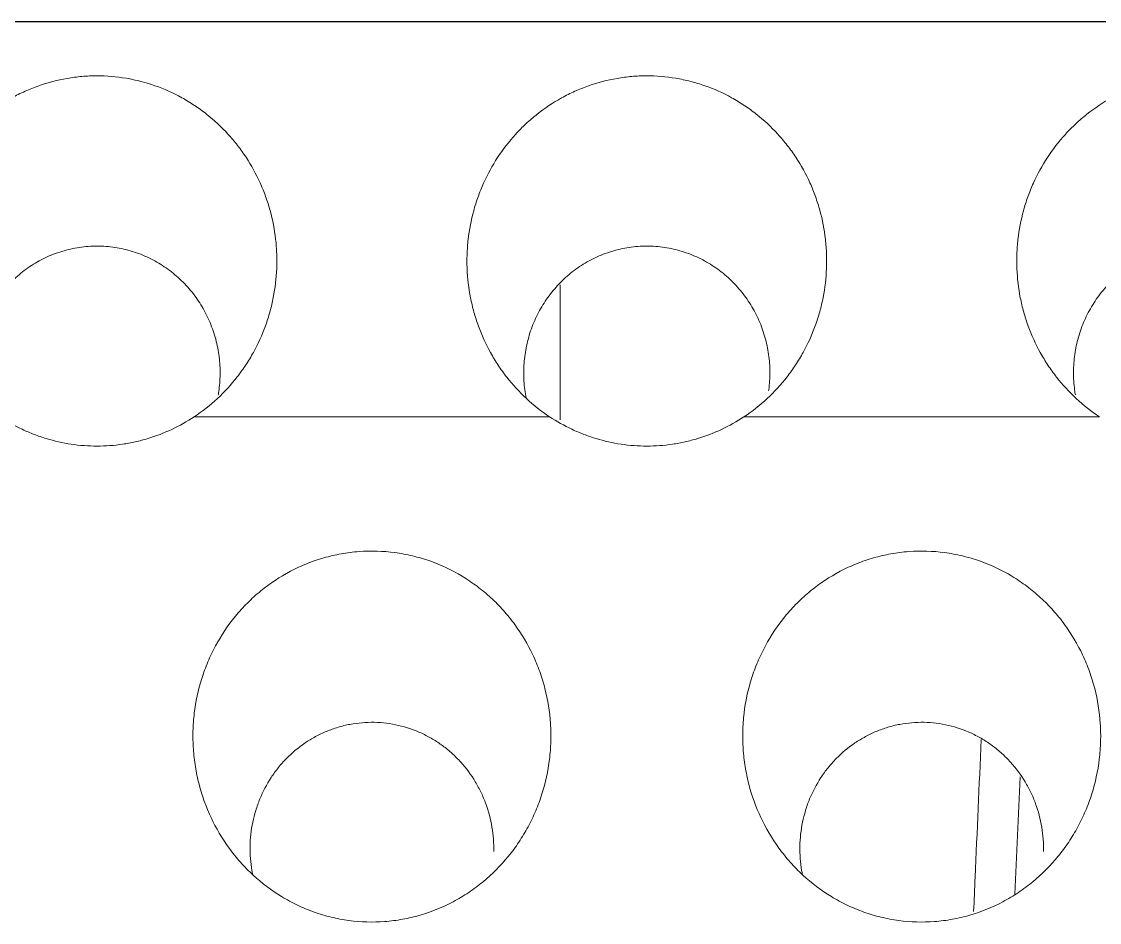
# Model space of a CAD drawing. Header units: inches. Extents: x 3778 to 56227, y -16914 to 35091.
# Drawn here: x 42419.23 to 42425.09, y -12663.85 to -12658.95 of the extents above; entities that cross this region are included whole.
import ezdxf

# ---------------------------------------------------------------- set-up
doc = ezdxf.new("R2010")
doc.units = ezdxf.units.IN
doc.header["$LTSCALE"] = 100
doc.header["$MEASUREMENT"] = 0
doc.linetypes.add('DH-HID2', pattern=[1.2, 0.8, -0.4])
doc.layers.add('2-con', color=2, linetype='Continuous')
doc.layers.add('FU-FURM', color=251, linetype='DH-HID2')
doc.layers.add('mark-B', color=2, linetype='Continuous', lineweight=20)

# ---------------------------------------------------------------- blocks, each defined once
blk = doc.blocks.new('cjscjdeh')
at = {"layer": 'FU-FURM', "color": 8}
blk.add_line((149349.5168, 68184.8848), (151549.5168, 68184.8848), dxfattribs=at)
blk = doc.blocks.new('무풍1WAY 대형')
at = {"layer": 'mark-B'}
blk.add_line((261.8931, -418.5682), (261.8931, -417.8356), dxfattribs=at)
for points, knots in [([(260.7048, -415.5064), (260.7433, -415.5593), (260.7759, -415.6149), (260.8304, -415.731), (260.8523, -415.7915), (260.8726, -415.8703), (260.8763, -415.8862), (260.8829, -415.9179), (260.8917, -415.9656), (260.9008, -416.0455), (260.9022, -416.1099), (260.9009, -416.1583), (260.9002, -416.1745), (260.8978, -416.2069), (260.8963, -416.2231), (260.8867, -416.3036), (260.8731, -416.3665), (260.8442, -416.4585), (260.8331, -416.4888), (260.8141, -416.5336), (260.8074, -416.5485), (260.7934, -416.5778), (260.786, -416.5923), (260.7476, -416.6634), (260.7118, -416.7168), (260.6503, -416.7917), (260.6285, -416.8158), (260.5823, -416.862), (260.5582, -416.8838), (260.4831, -416.9452), (260.4294, -416.9809), (260.343, -417.0265), (260.3131, -417.0404), (260.2526, -417.0647), (260.1913, -417.0858), (260.1282, -417.1005), (260.0803, -417.1092), (260.0642, -417.1116), (260.0317, -417.1158), (260.0153, -417.1174), (259.9336, -417.1235), (259.8687, -417.1215), (259.7722, -417.1087), (259.7402, -417.1027), (259.6923, -417.0912), (259.6765, -417.0869), (259.6452, -417.0777), (259.6297, -417.0727), (259.5531, -417.0457), (259.4945, -417.018), (259.4246, -416.9759), (259.4108, -416.9671), (259.3837, -416.9488), (259.3439, -416.9205), (259.2817, -416.8688), (259.2363, -416.8228), (259.2039, -416.7865), (259.1933, -416.7742), (259.1728, -416.7488), (259.1628, -416.7359), (259.1149, -416.6703), (259.082, -416.6148), (259.0408, -416.5273), (259.0284, -416.4973), (259.0064, -416.436), (258.9969, -416.405), (258.9729, -416.3113), (258.9628, -416.2478), (258.9566, -416.1509), (258.956, -416.1182), (258.9578, -416.0535), (258.9602, -416.0213), (258.9719, -415.9256), (258.9855, -415.8626), (259.01, -415.7851), (259.0153, -415.7696), (259.0265, -415.7391), (259.0444, -415.694), (259.0793, -415.6214), (259.1125, -415.5661), (259.1394, -415.5258), (259.1488, -415.5125), (259.1681, -415.4864), (259.1782, -415.4734), (259.2299, -415.4103), (259.2755, -415.3645), (259.3502, -415.3029), (259.3762, -415.2835), (259.4168, -415.2563), (259.4306, -415.2475), (259.4588, -415.2307), (259.473, -415.2227), (259.5448, -415.1845), (259.6048, -415.1601), (259.6827, -415.1374), (259.6985, -415.1332), (259.7303, -415.1257), (259.7464, -415.1224), (259.7948, -415.1136), (259.8271, -415.1095), (259.9242, -415.1022), (259.9891, -415.1041), (260.0704, -415.1151), (260.0866, -415.1177), (260.1187, -415.1238), (260.1665, -415.1341), (260.2441, -415.1574), (260.3042, -415.1823), (260.3484, -415.2034), (260.3631, -415.2108), (260.3919, -415.2264), (260.406, -415.2346), (260.4755, -415.2769), (260.5271, -415.3159), (260.5988, -415.3822), (260.6217, -415.4056), (260.6651, -415.4545), (260.6856, -415.4799), (260.7048, -415.5064)], [0, 0, 0, 0, 0.03125, 0.03125, 0.0625, 0.0625, 0.070312, 0.070312, 0.078125, 0.09375, 0.109375, 0.109375, 0.117187, 0.117187, 0.125, 0.125, 0.15625, 0.15625, 0.171875, 0.171875, 0.179687, 0.179687, 0.1875, 0.1875, 0.21875, 0.21875, 0.234375, 0.234375, 0.25, 0.25, 0.28125, 0.28125, 0.296875, 0.296875, 0.3125, 0.328125, 0.328125, 0.335937, 0.335937, 0.34375, 0.34375, 0.375, 0.375, 0.390625, 0.390625, 0.398437, 0.398437, 0.40625, 0.40625, 0.4375, 0.4375, 0.445312, 0.445312, 0.453125, 0.46875, 0.484375, 0.484375, 0.492187, 0.492187, 0.5, 0.5, 0.53125, 0.53125, 0.546875, 0.546875, 0.5625, 0.5625, 0.59375, 0.59375, 0.609375, 0.609375, 0.625, 0.625, 0.65625, 0.65625, 0.664062, 0.664062, 0.671875, 0.6875, 0.703125, 0.703125, 0.710937, 0.710937, 0.71875, 0.71875, 0.75, 0.75, 0.765625, 0.765625, 0.773437, 0.773437, 0.78125, 0.78125, 0.8125, 0.8125, 0.820312, 0.820312, 0.828125, 0.828125, 0.84375, 0.84375, 0.875, 0.875, 0.882812, 0.882812, 0.890625, 0.90625, 0.921875, 0.921875, 0.929687, 0.929687, 0.9375, 0.9375, 0.96875, 0.96875, 0.984375, 0.984375, 1, 1, 1, 1]), ([(263.6924, -415.5064), (263.7308, -415.5593), (263.7635, -415.6149), (263.818, -415.731), (263.8398, -415.7915), (263.8602, -415.8703), (263.8639, -415.8862), (263.8705, -415.9179), (263.8793, -415.9656), (263.8884, -416.0455), (263.8897, -416.1099), (263.8885, -416.1583), (263.8877, -416.1745), (263.8854, -416.2069), (263.8838, -416.2231), (263.8742, -416.3036), (263.8607, -416.3665), (263.8317, -416.4585), (263.8206, -416.4888), (263.8017, -416.5336), (263.795, -416.5485), (263.7809, -416.5778), (263.7736, -416.5923), (263.7352, -416.6634), (263.6993, -416.7168), (263.6379, -416.7917), (263.6161, -416.8158), (263.5698, -416.862), (263.5457, -416.8838), (263.4707, -416.9452), (263.4169, -416.9809), (263.3305, -417.0265), (263.3006, -417.0404), (263.2402, -417.0647), (263.1789, -417.0858), (263.1158, -417.1005), (263.0678, -417.1092), (263.0517, -417.1116), (263.0193, -417.1158), (263.0029, -417.1174), (262.9211, -417.1235), (262.8563, -417.1215), (262.7598, -417.1087), (262.7277, -417.1027), (262.6799, -417.0912), (262.664, -417.0869), (262.6327, -417.0777), (262.6172, -417.0727), (262.5406, -417.0457), (262.4821, -417.018), (262.4122, -416.9759), (262.3984, -416.9671), (262.3712, -416.9488), (262.3314, -416.9205), (262.2693, -416.8688), (262.2238, -416.8228), (262.1914, -416.7865), (262.1809, -416.7742), (262.1603, -416.7488), (262.1504, -416.7359), (262.1024, -416.6703), (262.0696, -416.6148), (262.0284, -416.5273), (262.016, -416.4973), (261.9939, -416.436), (261.9845, -416.405), (261.9605, -416.3113), (261.9504, -416.2478), (261.9441, -416.1509), (261.9435, -416.1182), (261.9454, -416.0535), (261.9478, -416.0213), (261.9594, -415.9256), (261.973, -415.8626), (261.9975, -415.7851), (262.0028, -415.7696), (262.0141, -415.7391), (262.032, -415.694), (262.0668, -415.6214), (262.1, -415.5661), (262.127, -415.5258), (262.1363, -415.5125), (262.1557, -415.4864), (262.1657, -415.4734), (262.2174, -415.4103), (262.263, -415.3645), (262.3377, -415.3029), (262.3637, -415.2835), (262.4043, -415.2563), (262.4182, -415.2475), (262.4463, -415.2307), (262.4605, -415.2227), (262.5324, -415.1845), (262.5923, -415.1601), (262.6703, -415.1374), (262.686, -415.1332), (262.7178, -415.1257), (262.7339, -415.1224), (262.7824, -415.1136), (262.8147, -415.1095), (262.9117, -415.1022), (262.9766, -415.1041), (263.0579, -415.1151), (263.0742, -415.1177), (263.1063, -415.1238), (263.154, -415.1341), (263.2317, -415.1574), (263.2917, -415.1823), (263.336, -415.2034), (263.3507, -415.2108), (263.3794, -415.2264), (263.3936, -415.2346), (263.463, -415.2769), (263.5147, -415.3159), (263.5863, -415.3822), (263.6093, -415.4056), (263.6527, -415.4545), (263.6731, -415.4799), (263.6924, -415.5064)], [0, 0, 0, 0, 0.03125, 0.03125, 0.0625, 0.0625, 0.070312, 0.070312, 0.078125, 0.09375, 0.109375, 0.109375, 0.117187, 0.117187, 0.125, 0.125, 0.15625, 0.15625, 0.171875, 0.171875, 0.179687, 0.179687, 0.1875, 0.1875, 0.21875, 0.21875, 0.234375, 0.234375, 0.25, 0.25, 0.28125, 0.28125, 0.296875, 0.296875, 0.3125, 0.328125, 0.328125, 0.335937, 0.335937, 0.34375, 0.34375, 0.375, 0.375, 0.390625, 0.390625, 0.398437, 0.398437, 0.40625, 0.40625, 0.4375, 0.4375, 0.445312, 0.445312, 0.453125, 0.46875, 0.484375, 0.484375, 0.492187, 0.492187, 0.5, 0.5, 0.53125, 0.53125, 0.546875, 0.546875, 0.5625, 0.5625, 0.59375, 0.59375, 0.609375, 0.609375, 0.625, 0.625, 0.65625, 0.65625, 0.664062, 0.664062, 0.671875, 0.6875, 0.703125, 0.703125, 0.710937, 0.710937, 0.71875, 0.71875, 0.75, 0.75, 0.765625, 0.765625, 0.773437, 0.773437, 0.78125, 0.78125, 0.8125, 0.8125, 0.820312, 0.820312, 0.828125, 0.828125, 0.84375, 0.84375, 0.875, 0.875, 0.882812, 0.882812, 0.890625, 0.90625, 0.921875, 0.921875, 0.929687, 0.929687, 0.9375, 0.9375, 0.96875, 0.96875, 0.984375, 0.984375, 1, 1, 1, 1]), ([(259.6469, -415.1615), (259.6442, -415.2236), (259.6414, -415.2857), (259.6277, -415.5973), (259.6167, -415.8468), (259.6057, -416.0963)], [0, 0, 0, 0, 0.199256, 0.199256, 1, 1, 1, 1]), ([(260.5772, -415.362), (260.5787, -415.3694), (260.5801, -415.3768), (260.585, -415.4059), (260.5876, -415.4278), (260.5909, -415.4718), (260.5915, -415.4941), (260.5903, -415.5603), (260.5855, -415.6039), (260.5722, -415.6684), (260.5668, -415.6898), (260.5571, -415.7216), (260.5536, -415.7321), (260.5461, -415.753), (260.5422, -415.7633), (260.5212, -415.8141), (260.5008, -415.853), (260.4706, -415.899), (260.4644, -415.9081), (260.4513, -415.9261), (260.4446, -415.9349), (260.4237, -415.9609), (260.409, -415.9774), (260.3628, -416.0246), (260.3291, -416.0529), (260.2832, -416.0841), (260.2738, -416.0901), (260.2547, -416.1017), (260.2258, -416.1183), (260.176, -416.1421), (260.1344, -416.1569), (260.1026, -416.1665), (260.0919, -416.1694), (260.0702, -416.1747), (260.0592, -416.177), (260.0044, -416.1874), (259.9603, -416.1911), (259.894, -416.1897), (259.8718, -416.1881), (259.8274, -416.1826), (259.8054, -416.1786), (259.7407, -416.1636), (259.6989, -416.1492), (259.6484, -416.1257), (259.6383, -416.1208), (259.6186, -416.1104), (259.5896, -416.0941), (259.5436, -416.0635), (259.5095, -416.0355), (259.4767, -416.0057), (259.4608, -415.9898), (259.4163, -415.9405), (259.3901, -415.9051), (259.3617, -415.8579), (259.3562, -415.8483), (259.3457, -415.8288), (259.3407, -415.8189), (259.3263, -415.7888), (259.3178, -415.7685), (259.2951, -415.7065), (259.2839, -415.6641), (259.273, -415.5986), (259.2703, -415.5765), (259.2672, -415.5323), (259.2666, -415.5101), (259.2671, -415.4879)], [0, 0, 0, 0, 0.010045, 0.010045, 0.039161, 0.039161, 0.068278, 0.068278, 0.12651, 0.12651, 0.155627, 0.155627, 0.170185, 0.170185, 0.184743, 0.184743, 0.242976, 0.242976, 0.257534, 0.257534, 0.272092, 0.272092, 0.301208, 0.301208, 0.359441, 0.359441, 0.373999, 0.373999, 0.388557, 0.417674, 0.44679, 0.44679, 0.461348, 0.461348, 0.475906, 0.475906, 0.534139, 0.534139, 0.563255, 0.563255, 0.592372, 0.592372, 0.650604, 0.650604, 0.665162, 0.665162, 0.67972, 0.708837, 0.737953, 0.737953, 0.767069, 0.767069, 0.825302, 0.825302, 0.83986, 0.83986, 0.854418, 0.854418, 0.883535, 0.883535, 0.941767, 0.941767, 0.970884, 0.970884, 1, 1, 1, 1]), ([(263.5647, -415.362), (263.5662, -415.3694), (263.5676, -415.3768), (263.5725, -415.4059), (263.5752, -415.4278), (263.5785, -415.4718), (263.5791, -415.4941), (263.5779, -415.5603), (263.573, -415.6039), (263.5598, -415.6684), (263.5543, -415.6898), (263.5446, -415.7216), (263.5411, -415.7321), (263.5337, -415.753), (263.5297, -415.7633), (263.5088, -415.8141), (263.4884, -415.853), (263.4582, -415.899), (263.4519, -415.9081), (263.4389, -415.9261), (263.4321, -415.9349), (263.4112, -415.9609), (263.3965, -415.9774), (263.3504, -416.0246), (263.3167, -416.0529), (263.2707, -416.0841), (263.2613, -416.0901), (263.2423, -416.1017), (263.2133, -416.1183), (263.1635, -416.1421), (263.122, -416.1569), (263.0901, -416.1665), (263.0794, -416.1694), (263.0578, -416.1747), (263.0468, -416.177), (262.9919, -416.1874), (262.9479, -416.1911), (262.8815, -416.1897), (262.8593, -416.1881), (262.8149, -416.1826), (262.793, -416.1786), (262.7283, -416.1636), (262.6865, -416.1492), (262.6359, -416.1257), (262.6259, -416.1208), (262.6062, -416.1104), (262.5771, -416.0941), (262.5312, -416.0635), (262.497, -416.0355), (262.4642, -416.0057), (262.4484, -415.9898), (262.4038, -415.9405), (262.3776, -415.9051), (262.3492, -415.8579), (262.3438, -415.8483), (262.3333, -415.8288), (262.3282, -415.8189), (262.3139, -415.7888), (262.3053, -415.7685), (262.2826, -415.7065), (262.2714, -415.6641), (262.2605, -415.5986), (262.2579, -415.5765), (262.2547, -415.5323), (262.2541, -415.5101), (262.2546, -415.4879)], [0, 0, 0, 0, 0.010045, 0.010045, 0.039161, 0.039161, 0.068278, 0.068278, 0.12651, 0.12651, 0.155627, 0.155627, 0.170185, 0.170185, 0.184743, 0.184743, 0.242976, 0.242976, 0.257534, 0.257534, 0.272092, 0.272092, 0.301208, 0.301208, 0.359441, 0.359441, 0.373999, 0.373999, 0.388557, 0.417674, 0.44679, 0.44679, 0.461348, 0.461348, 0.475906, 0.475906, 0.534139, 0.534139, 0.563255, 0.563255, 0.592372, 0.592372, 0.650604, 0.650604, 0.665162, 0.665162, 0.67972, 0.708837, 0.737953, 0.737953, 0.767069, 0.767069, 0.825302, 0.825302, 0.83986, 0.83986, 0.854418, 0.854418, 0.883535, 0.883535, 0.941767, 0.941767, 0.970884, 0.970884, 1, 1, 1, 1]), ([(261.9509, -417.8514), (261.9122, -417.8259), (261.8718, -417.8031), (261.8082, -417.7731), (261.7865, -417.7639), (261.7429, -417.7471), (261.7209, -417.7395), (261.6542, -417.7194), (261.6089, -417.7092), (261.5397, -417.6989), (261.5164, -417.6963), (261.4694, -417.6928), (261.446, -417.6919), (261.376, -417.6919), (261.3296, -417.6954), (261.2606, -417.7056), (261.2377, -417.7099), (261.192, -417.7201), (261.1692, -417.7261), (261.1019, -417.7465), (261.0151, -417.78), (260.934, -417.8255), (260.8948, -417.8514)], [0, 0, 0, 0, 0.125, 0.125, 0.1875, 0.1875, 0.25, 0.25, 0.375, 0.375, 0.4375, 0.4375, 0.5, 0.5, 0.625, 0.625, 0.6875, 0.6875, 0.75, 0.75, 0.875, 1, 1, 1, 1]), ([(264.9384, -417.8514), (264.8998, -417.8259), (264.8593, -417.8031), (264.7957, -417.7731), (264.7741, -417.7639), (264.7304, -417.7471), (264.7084, -417.7395), (264.6417, -417.7194), (264.5964, -417.7092), (264.5272, -417.6989), (264.504, -417.6963), (264.457, -417.6928), (264.4335, -417.6919), (264.3635, -417.6919), (264.3172, -417.6954), (264.2482, -417.7056), (264.2252, -417.7099), (264.1796, -417.7201), (264.1567, -417.7261), (264.0894, -417.7465), (264.0027, -417.78), (263.9215, -417.8255), (263.8824, -417.8514)], [0, 0, 0, 0, 0.125, 0.125, 0.1875, 0.1875, 0.25, 0.25, 0.375, 0.375, 0.4375, 0.4375, 0.5, 0.5, 0.625, 0.625, 0.6875, 0.6875, 0.75, 0.75, 0.875, 1, 1, 1, 1]), ([(258.9633, -417.8514), (259.0083, -417.8812), (259.0501, -417.9141), (259.1276, -417.986), (259.1634, -418.0249), (259.2125, -418.0877), (259.2282, -418.1094), (259.2578, -418.1541), (259.2716, -418.177), (259.3102, -418.2467), (259.3321, -418.2949), (259.3594, -418.3697), (259.3675, -418.3951), (259.3819, -418.4466), (259.3881, -418.4726), (259.4034, -418.5508), (259.4096, -418.6032), (259.4129, -418.6825), (259.4129, -418.709), (259.411, -418.7623), (259.409, -418.789), (259.4, -418.8683), (259.39, -418.9202), (259.3691, -418.9967), (259.3612, -419.0219), (259.3478, -419.0594), (259.343, -419.0719), (259.333, -419.0966), (259.3278, -419.109), (259.3004, -419.17), (259.2749, -419.2166), (259.2169, -419.3051), (259.1845, -419.3472), (259.1394, -419.3967), (259.1301, -419.4065), (259.1112, -419.4256), (259.0824, -419.4536), (259.0522, -419.4796), (258.9897, -419.5291), (258.9455, -419.5587), (258.8751, -419.5977), (258.8509, -419.6098), (258.8019, -419.6319), (258.777, -419.6418), (258.7016, -419.6684), (258.65, -419.6819), (258.5838, -419.6933), (258.5705, -419.6953), (258.5437, -419.6988), (258.5303, -419.7003), (258.49, -419.7037), (258.4632, -419.7049), (258.3829, -419.705), (258.3297, -419.7006), (258.2635, -419.6894), (258.2503, -419.6868), (258.2239, -419.6812), (258.2107, -419.6781), (258.1716, -419.668), (258.1459, -419.6602), (258.0703, -419.6337), (258.0216, -419.612), (257.9511, -419.5732), (257.9279, -419.5591), (257.8832, -419.5294), (257.8615, -419.5137), (257.7988, -419.4642), (257.7599, -419.428), (257.7058, -419.3688), (257.6884, -419.3482), (257.6555, -419.3059), (257.6401, -419.2842), (257.5964, -419.2177), (257.5709, -419.1712), (257.5435, -419.1105), (257.5382, -419.0983), (257.5282, -419.0735), (257.5234, -419.061), (257.5098, -419.0232), (257.5018, -418.9979), (257.4808, -418.9212), (257.4708, -418.8693), (257.4617, -418.7903), (257.4597, -418.7638), (257.4577, -418.7103), (257.4577, -418.6836), (257.4609, -418.6041), (257.4671, -418.5517), (257.4823, -418.4738), (257.4884, -418.448), (257.5026, -418.3966), (257.5108, -418.371), (257.5381, -418.2959), (257.56, -418.2477), (257.5983, -418.1782), (257.612, -418.1555), (257.6339, -418.1221), (257.6415, -418.1112), (257.6571, -418.0894), (257.6651, -418.0787), (257.7064, -418.0257), (257.7425, -417.9865), (257.8204, -417.9142), (257.8623, -417.8812), (257.9073, -417.8514)], [0, 0, 0, 0, 0.03125, 0.03125, 0.0625, 0.0625, 0.078125, 0.078125, 0.09375, 0.09375, 0.125, 0.125, 0.140625, 0.140625, 0.15625, 0.15625, 0.1875, 0.1875, 0.203125, 0.203125, 0.21875, 0.21875, 0.25, 0.25, 0.265625, 0.265625, 0.273437, 0.273437, 0.28125, 0.28125, 0.3125, 0.3125, 0.34375, 0.34375, 0.351562, 0.351562, 0.359375, 0.375, 0.375, 0.40625, 0.40625, 0.421875, 0.421875, 0.4375, 0.4375, 0.46875, 0.46875, 0.476562, 0.476562, 0.484375, 0.484375, 0.5, 0.5, 0.53125, 0.53125, 0.539062, 0.539062, 0.546875, 0.546875, 0.5625, 0.5625, 0.59375, 0.59375, 0.609375, 0.609375, 0.625, 0.625, 0.65625, 0.65625, 0.671875, 0.671875, 0.6875, 0.6875, 0.71875, 0.71875, 0.726563, 0.726563, 0.734375, 0.734375, 0.75, 0.75, 0.78125, 0.78125, 0.796875, 0.796875, 0.8125, 0.8125, 0.84375, 0.84375, 0.859375, 0.859375, 0.875, 0.875, 0.90625, 0.90625, 0.921875, 0.921875, 0.929688, 0.929688, 0.9375, 0.9375, 0.96875, 0.96875, 1, 1, 1, 1]), ([(261.9509, -417.8514), (261.9959, -417.8812), (262.0377, -417.9141), (262.1152, -417.986), (262.151, -418.0249), (262.2001, -418.0877), (262.2157, -418.1094), (262.2453, -418.1541), (262.2592, -418.177), (262.2977, -418.2467), (262.3197, -418.2949), (262.3469, -418.3697), (262.3551, -418.3951), (262.3694, -418.4466), (262.3756, -418.4726), (262.391, -418.5508), (262.3971, -418.6032), (262.4004, -418.6825), (262.4005, -418.709), (262.3986, -418.7623), (262.3966, -418.789), (262.3876, -418.8683), (262.3776, -418.9202), (262.3567, -418.9967), (262.3487, -419.0219), (262.3353, -419.0594), (262.3306, -419.0719), (262.3206, -419.0966), (262.3153, -419.109), (262.2879, -419.17), (262.2624, -419.2166), (262.2045, -419.3051), (262.172, -419.3472), (262.1269, -419.3967), (262.1176, -419.4065), (262.0988, -419.4256), (262.07, -419.4536), (262.0397, -419.4796), (261.9773, -419.5291), (261.933, -419.5587), (261.8627, -419.5977), (261.8385, -419.6098), (261.7894, -419.6319), (261.7646, -419.6418), (261.6891, -419.6684), (261.6375, -419.6819), (261.5714, -419.6933), (261.5581, -419.6953), (261.5313, -419.6988), (261.5178, -419.7003), (261.4775, -419.7037), (261.4507, -419.7049), (261.3705, -419.705), (261.3173, -419.7006), (261.2511, -419.6894), (261.2379, -419.6868), (261.2114, -419.6812), (261.1983, -419.6781), (261.1591, -419.668), (261.1335, -419.6602), (261.0578, -419.6337), (261.0091, -419.612), (260.9386, -419.5732), (260.9155, -419.5591), (260.8707, -419.5294), (260.8491, -419.5137), (260.7864, -419.4642), (260.7474, -419.428), (260.6933, -419.3688), (260.6759, -419.3482), (260.6431, -419.3059), (260.6276, -419.2842), (260.5839, -419.2177), (260.5584, -419.1712), (260.531, -419.1105), (260.5258, -419.0983), (260.5158, -419.0735), (260.511, -419.061), (260.4974, -419.0232), (260.4894, -418.9979), (260.4683, -418.9212), (260.4583, -418.8693), (260.4492, -418.7903), (260.4472, -418.7638), (260.4452, -418.7103), (260.4453, -418.6836), (260.4485, -418.6041), (260.4546, -418.5517), (260.4698, -418.4738), (260.4759, -418.448), (260.4902, -418.3966), (260.4983, -418.371), (260.5256, -418.2959), (260.5475, -418.2477), (260.5858, -418.1782), (260.5995, -418.1555), (260.6215, -418.1221), (260.629, -418.1112), (260.6446, -418.0894), (260.6527, -418.0787), (260.694, -418.0257), (260.73, -417.9865), (260.8079, -417.9142), (260.8498, -417.8812), (260.8948, -417.8514)], [0, 0, 0, 0, 0.03125, 0.03125, 0.0625, 0.0625, 0.078125, 0.078125, 0.09375, 0.09375, 0.125, 0.125, 0.140625, 0.140625, 0.15625, 0.15625, 0.1875, 0.1875, 0.203125, 0.203125, 0.21875, 0.21875, 0.25, 0.25, 0.265625, 0.265625, 0.273437, 0.273437, 0.28125, 0.28125, 0.3125, 0.3125, 0.34375, 0.34375, 0.351562, 0.351562, 0.359375, 0.375, 0.375, 0.40625, 0.40625, 0.421875, 0.421875, 0.4375, 0.4375, 0.46875, 0.46875, 0.476562, 0.476562, 0.484375, 0.484375, 0.5, 0.5, 0.53125, 0.53125, 0.539062, 0.539062, 0.546875, 0.546875, 0.5625, 0.5625, 0.59375, 0.59375, 0.609375, 0.609375, 0.625, 0.625, 0.65625, 0.65625, 0.671875, 0.671875, 0.6875, 0.6875, 0.71875, 0.71875, 0.726562, 0.726562, 0.734375, 0.734375, 0.75, 0.75, 0.78125, 0.78125, 0.796875, 0.796875, 0.8125, 0.8125, 0.84375, 0.84375, 0.859375, 0.859375, 0.875, 0.875, 0.90625, 0.90625, 0.921875, 0.921875, 0.929687, 0.929687, 0.9375, 0.9375, 0.96875, 0.96875, 1, 1, 1, 1]), ([(264.9384, -417.8514), (264.9834, -417.8812), (265.0252, -417.9141), (265.1027, -417.986), (265.1385, -418.0249), (265.1876, -418.0877), (265.2033, -418.1094), (265.2329, -418.1541), (265.2467, -418.177), (265.2853, -418.2467), (265.3072, -418.2949), (265.3345, -418.3697), (265.3426, -418.3951), (265.357, -418.4466), (265.3631, -418.4726), (265.3785, -418.5508), (265.3847, -418.6032), (265.3879, -418.6825), (265.388, -418.709), (265.3861, -418.7623), (265.3841, -418.789), (265.3751, -418.8683), (265.3651, -418.9202), (265.3442, -418.9967), (265.3363, -419.0219), (265.3228, -419.0594), (265.3181, -419.0719), (265.3081, -419.0966), (265.3029, -419.109), (265.2754, -419.17), (265.2499, -419.2166), (265.192, -419.3051), (265.1596, -419.3472), (265.1145, -419.3967), (265.1052, -419.4065), (265.0863, -419.4256), (265.0575, -419.4536), (265.0273, -419.4796), (264.9648, -419.5291), (264.9206, -419.5587), (264.8502, -419.5977), (264.826, -419.6098), (264.777, -419.6319), (264.7521, -419.6418), (264.6767, -419.6684), (264.6251, -419.6819), (264.5589, -419.6933), (264.5456, -419.6953), (264.5188, -419.6988), (264.5054, -419.7003), (264.4651, -419.7037), (264.4383, -419.7049), (264.358, -419.705), (264.3048, -419.7006), (264.2386, -419.6894), (264.2254, -419.6868), (264.199, -419.6812), (264.1858, -419.6781), (264.1467, -419.668), (264.121, -419.6602), (264.0454, -419.6337), (263.9967, -419.612), (263.9262, -419.5732), (263.903, -419.5591), (263.8583, -419.5294), (263.8366, -419.5137), (263.7739, -419.4642), (263.735, -419.428), (263.6809, -419.3688), (263.6635, -419.3482), (263.6306, -419.3059), (263.6152, -419.2842), (263.5715, -419.2177), (263.546, -419.1712), (263.5186, -419.1105), (263.5133, -419.0983), (263.5033, -419.0735), (263.4985, -419.061), (263.4849, -419.0232), (263.4769, -418.9979), (263.4559, -418.9212), (263.4459, -418.8693), (263.4368, -418.7903), (263.4348, -418.7638), (263.4328, -418.7103), (263.4328, -418.6836), (263.436, -418.6041), (263.4422, -418.5517), (263.4574, -418.4738), (263.4635, -418.448), (263.4777, -418.3966), (263.4859, -418.371), (263.5132, -418.2959), (263.5351, -418.2477), (263.5734, -418.1782), (263.5871, -418.1555), (263.609, -418.1221), (263.6166, -418.1112), (263.6322, -418.0894), (263.6402, -418.0787), (263.6815, -418.0257), (263.7175, -417.9865), (263.7955, -417.9142), (263.8374, -417.8812), (263.8824, -417.8514)], [0, 0, 0, 0, 0.03125, 0.03125, 0.0625, 0.0625, 0.078125, 0.078125, 0.09375, 0.09375, 0.125, 0.125, 0.140625, 0.140625, 0.15625, 0.15625, 0.1875, 0.1875, 0.203125, 0.203125, 0.21875, 0.21875, 0.25, 0.25, 0.265625, 0.265625, 0.273437, 0.273437, 0.28125, 0.28125, 0.3125, 0.3125, 0.34375, 0.34375, 0.351562, 0.351562, 0.359375, 0.375, 0.375, 0.40625, 0.40625, 0.421875, 0.421875, 0.4375, 0.4375, 0.46875, 0.46875, 0.476562, 0.476562, 0.484375, 0.484375, 0.5, 0.5, 0.53125, 0.53125, 0.539062, 0.539062, 0.546875, 0.546875, 0.5625, 0.5625, 0.59375, 0.59375, 0.609375, 0.609375, 0.625, 0.625, 0.65625, 0.65625, 0.671875, 0.671875, 0.6875, 0.6875, 0.71875, 0.71875, 0.726562, 0.726562, 0.734375, 0.734375, 0.75, 0.75, 0.78125, 0.78125, 0.796875, 0.796875, 0.8125, 0.8125, 0.84375, 0.84375, 0.859375, 0.859375, 0.875, 0.875, 0.90625, 0.90625, 0.921875, 0.921875, 0.929688, 0.929688, 0.9375, 0.9375, 0.96875, 0.96875, 1, 1, 1, 1]), ([(260.7608, -417.9919), (260.7605, -417.9943), (260.7602, -417.9966), (260.7558, -418.0306), (260.7538, -418.0625), (260.7541, -418.1103), (260.7547, -418.1263), (260.757, -418.1583), (260.7588, -418.1744), (260.7656, -418.2223), (260.7789, -418.2849), (260.8005, -418.345), (260.8199, -418.3891), (260.8269, -418.4037), (260.8419, -418.4323), (260.8499, -418.4463), (260.8752, -418.4872), (260.8938, -418.5132), (260.9244, -418.5502), (260.9351, -418.5622), (260.9574, -418.5854), (260.969, -418.5968), (261.0051, -418.6295), (261.0558, -418.6691), (261.1116, -418.7011), (261.1554, -418.7221), (261.1704, -418.7286), (261.2007, -418.7404), (261.216, -418.7458), (261.2622, -418.76), (261.2936, -418.7672), (261.3415, -418.7744), (261.3576, -418.7763), (261.3901, -418.7787), (261.4064, -418.7793), (261.4551, -418.7793), (261.4873, -418.7769), (261.5351, -418.7698), (261.551, -418.7668), (261.5826, -418.7596), (261.5984, -418.7554), (261.6451, -418.7411), (261.7052, -418.7175), (261.7613, -418.6856), (261.8017, -418.6584), (261.8149, -418.6488), (261.8404, -418.6289), (261.8527, -418.6185), (261.8884, -418.5862), (261.9106, -418.563), (261.9415, -418.5258), (261.9514, -418.513), (261.9703, -418.4867), (261.9792, -418.4733), (262.0044, -418.4323), (262.0193, -418.4039), (262.0386, -418.36), (262.0446, -418.3451), (262.0555, -418.3148), (262.0604, -418.2993), (262.0736, -418.2529), (262.0868, -418.1903), (262.0915, -418.1266), (262.0918, -418.0783), (262.0913, -418.0621), (262.0893, -418.03), (262.0878, -418.0141), (262.0837, -417.9832), (262.0813, -417.9683), (262.0784, -417.9534)], [0, 0, 0, 0, 0.002975, 0.002975, 0.043712, 0.043712, 0.064081, 0.064081, 0.084449, 0.084449, 0.125187, 0.165924, 0.165924, 0.186293, 0.186293, 0.206661, 0.206661, 0.247399, 0.247399, 0.267767, 0.267767, 0.288136, 0.288136, 0.328873, 0.369611, 0.369611, 0.389979, 0.389979, 0.410348, 0.410348, 0.451085, 0.451085, 0.471454, 0.471454, 0.491823, 0.491823, 0.53256, 0.53256, 0.552929, 0.552929, 0.573298, 0.573298, 0.614035, 0.654772, 0.654772, 0.675141, 0.675141, 0.69551, 0.69551, 0.736247, 0.736247, 0.756616, 0.756616, 0.776984, 0.776984, 0.817722, 0.817722, 0.83809, 0.83809, 0.858459, 0.858459, 0.899196, 0.939934, 0.939934, 0.960302, 0.960302, 0.980671, 0.980671, 1, 1, 1, 1]), ([(257.7769, -417.969), (257.7752, -417.9789), (257.7736, -417.9889), (257.7682, -418.0306), (257.7663, -418.0625), (257.7665, -418.1103), (257.7671, -418.1263), (257.7695, -418.1583), (257.7712, -418.1744), (257.778, -418.2223), (257.7914, -418.2849), (257.813, -418.345), (257.8323, -418.3891), (257.8394, -418.4037), (257.8544, -418.4323), (257.8623, -418.4463), (257.8876, -418.4872), (257.9062, -418.5132), (257.9369, -418.5502), (257.9476, -418.5622), (257.9698, -418.5855), (257.9815, -418.5968), (258.0175, -418.6295), (258.0682, -418.6691), (258.124, -418.7011), (258.1679, -418.7221), (258.1829, -418.7286), (258.2131, -418.7404), (258.2284, -418.7458), (258.2747, -418.76), (258.306, -418.7672), (258.3539, -418.7744), (258.37, -418.7763), (258.4025, -418.7787), (258.4189, -418.7793), (258.4676, -418.7793), (258.4997, -418.7769), (258.5475, -418.7698), (258.5634, -418.7668), (258.595, -418.7596), (258.6108, -418.7554), (258.6575, -418.7411), (258.7177, -418.7175), (258.7737, -418.6856), (258.8142, -418.6584), (258.8274, -418.6488), (258.8528, -418.6289), (258.8651, -418.6185), (258.9008, -418.5862), (258.923, -418.563), (258.9539, -418.5258), (258.9638, -418.513), (258.9827, -418.4867), (258.9916, -418.4733), (259.0169, -418.4323), (259.0317, -418.4039), (259.0511, -418.36), (259.057, -418.3451), (259.0679, -418.3148), (259.0729, -418.2993), (259.0861, -418.2529), (259.0993, -418.1903), (259.104, -418.1266), (259.1043, -418.0783), (259.1038, -418.0621), (259.1018, -418.03), (259.1002, -418.0141), (259.0969, -417.9888), (259.0955, -417.9793), (259.0939, -417.9699)], [0, 0, 0, 0, 0.012778, 0.012778, 0.053406, 0.053406, 0.07372, 0.07372, 0.094034, 0.094034, 0.134662, 0.17529, 0.17529, 0.195604, 0.195604, 0.215918, 0.215918, 0.256546, 0.256546, 0.27686, 0.27686, 0.297175, 0.297175, 0.337803, 0.378431, 0.378431, 0.398745, 0.398745, 0.419059, 0.419059, 0.459687, 0.459687, 0.480001, 0.480001, 0.500315, 0.500315, 0.540943, 0.540943, 0.561257, 0.561257, 0.581571, 0.581571, 0.6222, 0.662828, 0.662828, 0.683142, 0.683142, 0.703456, 0.703456, 0.744084, 0.744084, 0.764398, 0.764398, 0.784712, 0.784712, 0.82534, 0.82534, 0.845654, 0.845654, 0.865968, 0.865968, 0.906596, 0.947225, 0.947225, 0.967539, 0.967539, 0.987853, 0.987853, 1, 1, 1, 1]), ([(263.752, -417.969), (263.7503, -417.9789), (263.7487, -417.9889), (263.7433, -418.0306), (263.7414, -418.0625), (263.7416, -418.1103), (263.7422, -418.1263), (263.7446, -418.1583), (263.7463, -418.1744), (263.7531, -418.2223), (263.7665, -418.2849), (263.7881, -418.345), (263.8074, -418.3891), (263.8144, -418.4037), (263.8295, -418.4323), (263.8374, -418.4463), (263.8627, -418.4872), (263.8813, -418.5132), (263.912, -418.5502), (263.9227, -418.5622), (263.9449, -418.5854), (263.9566, -418.5968), (263.9926, -418.6295), (264.0433, -418.6691), (264.0991, -418.7011), (264.1429, -418.7221), (264.158, -418.7286), (264.1882, -418.7404), (264.2035, -418.7458), (264.2497, -418.76), (264.2811, -418.7672), (264.329, -418.7744), (264.3451, -418.7763), (264.3776, -418.7787), (264.394, -418.7793), (264.4426, -418.7793), (264.4748, -418.7769), (264.5226, -418.7698), (264.5385, -418.7668), (264.5701, -418.7596), (264.5859, -418.7554), (264.6326, -418.7411), (264.6928, -418.7175), (264.7488, -418.6856), (264.7893, -418.6584), (264.8025, -418.6488), (264.8279, -418.6289), (264.8402, -418.6185), (264.8759, -418.5862), (264.8981, -418.563), (264.929, -418.5258), (264.9389, -418.513), (264.9578, -418.4867), (264.9667, -418.4733), (264.992, -418.4323), (265.0068, -418.4039), (265.0262, -418.36), (265.0321, -418.3451), (265.043, -418.3148), (265.048, -418.2993), (265.0612, -418.2529), (265.0744, -418.1903), (265.0791, -418.1266), (265.0794, -418.0783), (265.0789, -418.0621), (265.0769, -418.03), (265.0753, -418.0141), (265.072, -417.9888), (265.0706, -417.9793), (265.069, -417.9699)], [0, 0, 0, 0, 0.012777, 0.012777, 0.053405, 0.053405, 0.073719, 0.073719, 0.094033, 0.094033, 0.134662, 0.17529, 0.17529, 0.195604, 0.195604, 0.215918, 0.215918, 0.256546, 0.256546, 0.27686, 0.27686, 0.297174, 0.297174, 0.337802, 0.37843, 0.37843, 0.398744, 0.398744, 0.419058, 0.419058, 0.459686, 0.459686, 0.480001, 0.480001, 0.500315, 0.500315, 0.540943, 0.540943, 0.561257, 0.561257, 0.581571, 0.581571, 0.622199, 0.662827, 0.662827, 0.683141, 0.683141, 0.703455, 0.703455, 0.744083, 0.744083, 0.764397, 0.764397, 0.784711, 0.784711, 0.82534, 0.82534, 0.845654, 0.845654, 0.865968, 0.865968, 0.906596, 0.947224, 0.947224, 0.967538, 0.967538, 0.987852, 0.987852, 1, 1, 1, 1])]:
    blk.add_open_spline(points, degree=3, knots=knots, dxfattribs=at)
for points in [[(259.3948, -415.894), (259.4041, -415.6815), (259.4135, -415.4691), (259.4228, -415.2567)], [(260.8948, -417.8514), (260.251, -417.8514), (259.6072, -417.8514), (258.9633, -417.8514)], [(263.8824, -417.8514), (263.2385, -417.8514), (262.5947, -417.8514), (261.9509, -417.8514)]]:
    blk.add_open_spline(points, degree=3, dxfattribs=at)
blk = doc.blocks.new('dpdjzjs')
at = {"layer": 'mark-B', "rotation": 180}
blk.add_blockref('무풍1WAY 대형', (178654.9147, 88751.491), dxfattribs=at)

msp = doc.modelspace()

# ---------------------------------------------------------------- block references
msp.add_blockref('cjscjdeh', (-107842.9668, -80843.8362))
at = {"layer": '2-con'}
msp.add_blockref('dpdjzjs', (-135970.8648, -101830.4424), dxfattribs=at)

doc.saveas('drawing.dxf')
